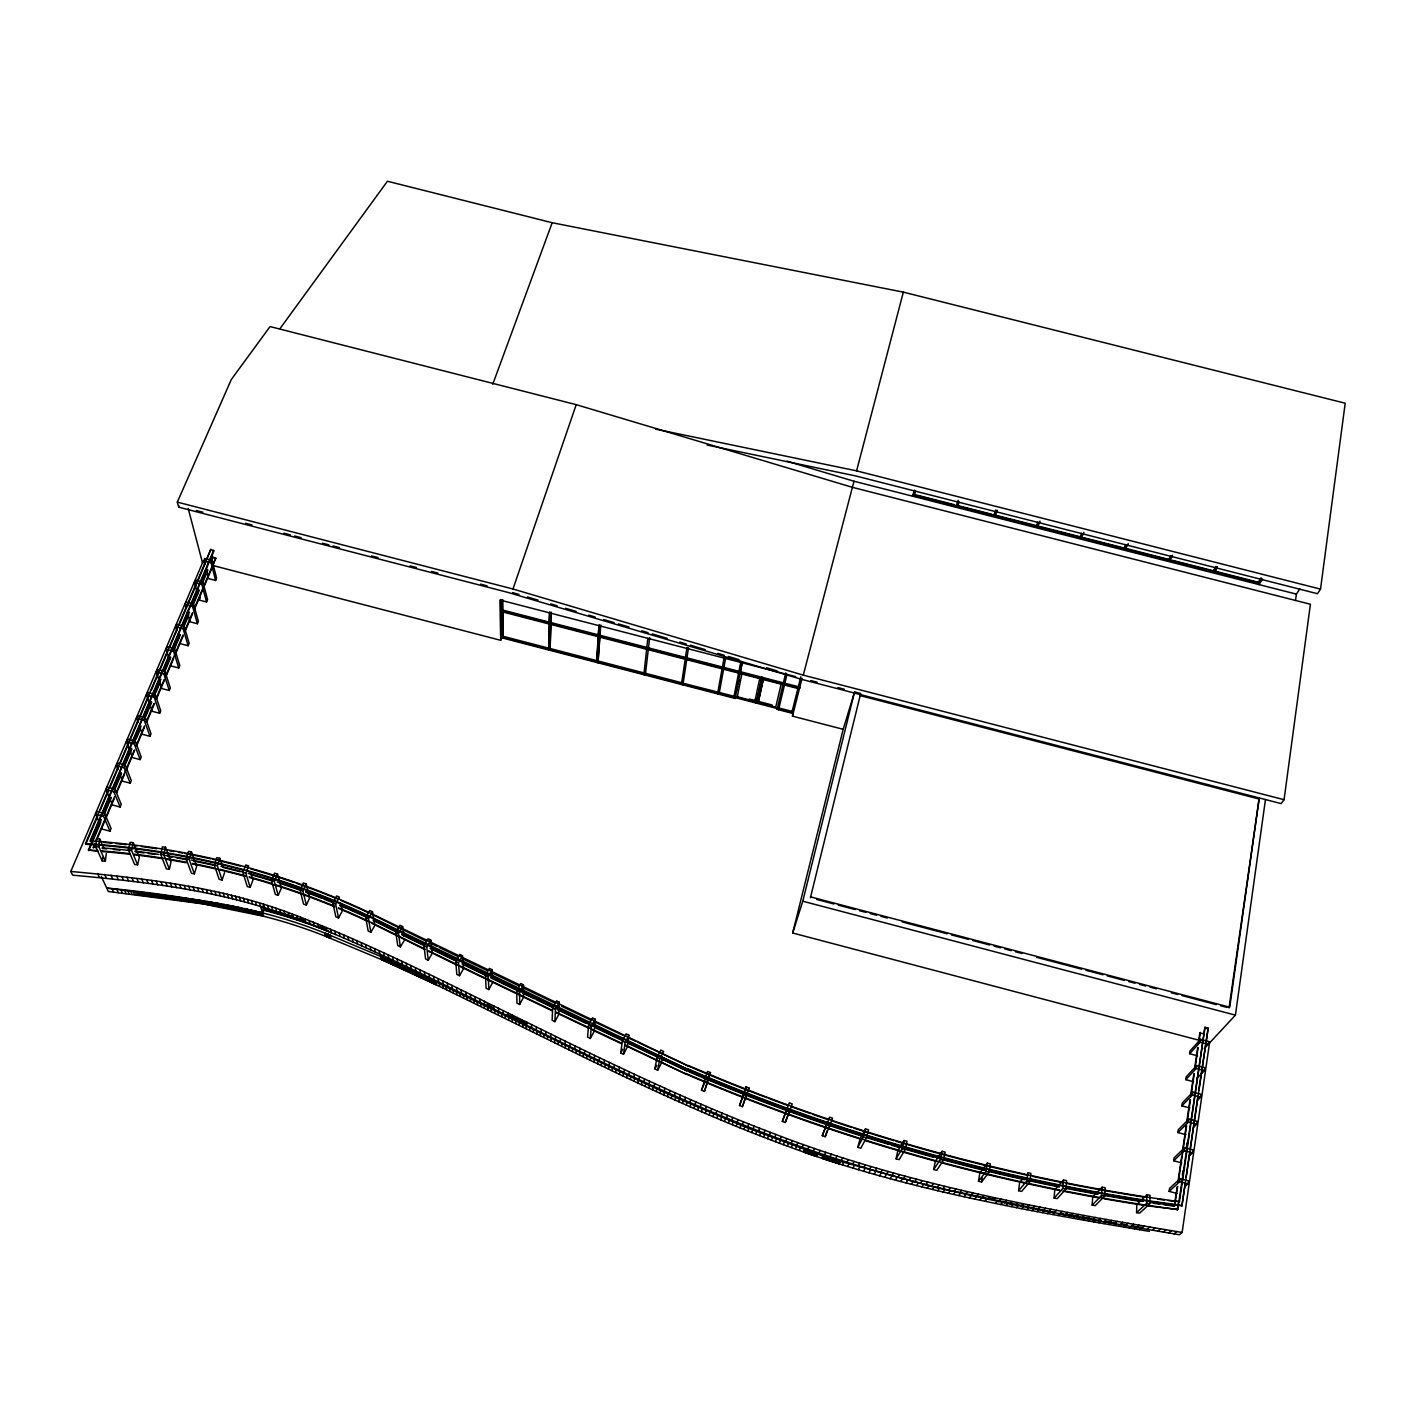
<?xml version="1.0" encoding="UTF-8"?>
<svg xmlns="http://www.w3.org/2000/svg" width="1416" height="1416" viewBox="0 0 1416 1416"><rect width="100%" height="100%" fill="white"/><g stroke="black" fill="none" stroke-linecap="round" stroke-linejoin="round"><path stroke-width="1.5" d="M523.46 984.828L523.46 997.448L519.637 1004.493L516.911 1003.183L516.805 990.651L520.681 983.5L523.46 984.828L519.584 991.979L519.637 1004.493M526.292 1028.777L526.292 1025.857M1209.653 1042.017L1182.13 1232.451L1179.369 1234.752C1071.416 1216.592 963.163 1197.812 858.308 1165.722C743.223 1130.694 634.35 1078.656 526.823 1025.361L526.841 1022.246C450.854 985.093 375.541 946.065 296.51 915.656C224.595 887.549 147.122 878.486 70.8 871.46L203.249 561.09M529.796 1030.529L529.832 1027.591M531.566 1027.715L531.602 1024.6M533.319 1032.264L533.372 1029.343M536.328 1030.052L536.381 1026.954M536.859 1034.016L536.912 1031.096M548.611 649.979L549.443 612.845M549.019 646.121L549.55 622.969L509.282 612.526M502.556 611.163L549.213 623.252L549.797 611.8M540.381 1035.751L540.452 1032.848M550.948 613.234L550.063 650.351L551.019 623.341L550.682 624.385L598.189 636.704M541.089 1032.406L541.16 1029.308M599.251 624.615L598.242 635.979L550.7 623.642L551.284 612.19M543.921 1037.503L543.992 1034.6L431.225 979.66M1149.81 1203.742L1150.04 1195.281L1146.907 1194.821L1136.836 1204.308L1136.57 1212.662L1139.668 1213.105L1149.81 1203.742L1146.659 1203.299L1136.57 1212.662M1146.659 1203.299L1146.907 1194.821M545.868 1034.76L545.957 1031.662L526.841 1022.246M1149.473 1231.389C1039.22 1212.839 928.471 1193.582 822.094 1158.341C727.558 1126.676 636.828 1083.576 547.461 1039.255L547.55 1036.37M550.647 1037.114L550.771 1034.034M551.001 1041.008L551.107 1038.123M552.629 1008.015L552.151 1020.317L554.895 1021.662L558.718 1014.599L559.302 1002.227L556.523 1000.864L552.629 1008.015L555.408 1009.378L554.895 1021.662M554.559 1042.76L554.683 1039.875M555.461 1039.468L555.585 1036.406M558.116 1044.512L558.24 1041.645M560.258 1041.84L560.417 1038.76L545.957 1031.662M561.674 1046.265L561.816 1043.397L543.992 1034.6M565.09 1044.194L565.267 1041.132M565.25 1048.017L565.409 1045.167M568.807 1049.787L568.984 1046.92M569.922 1046.548L570.117 1043.504L560.417 1038.76M596.508 662.423L598.915 625.66M597.021 658.599L598.525 635.66L563.409 626.562M600.419 626.049L597.959 662.794L600.012 636.05L599.676 637.094L646.634 649.271L647.024 647.484L600.065 635.306L600.756 625.005M572.383 1051.539L572.577 1048.69L561.816 1043.397M1104.622 1196.166L1105.206 1187.741L1102.073 1187.21L1092.727 1196.803L1092.125 1205.105L1095.205 1205.635L1104.622 1196.166L1101.489 1195.617L1092.125 1205.105M574.772 1048.92L574.985 1045.875M1101.489 1195.617L1102.073 1187.21M575.976 1053.292L576.17 1050.442M1066 1188.997L1066.602 1180.59L1063.469 1180.059L1054.743 1189.794L1054.123 1198.078L1057.203 1198.609L1066 1188.997L1062.85 1188.466L1054.123 1198.078M1062.85 1188.466L1063.469 1180.059M579.622 1051.274L579.87 1048.247L570.117 1043.504M579.569 1055.044L579.781 1052.212M583.162 1056.796L583.392 1053.964L572.577 1048.69M584.489 1053.646L584.755 1050.619L579.87 1048.247M588.596 1025.025L587.552 1037.078L590.277 1038.477L594.189 1031.432L595.322 1019.308L592.561 1017.892L588.596 1025.025L591.357 1026.458L590.277 1038.477M586.755 1058.548L587.003 1055.734L583.392 1053.964M589.375 1056L589.658 1052.991M590.366 1060.318L590.614 1057.486L587.003 1055.734M593.977 1062.071L594.242 1059.257M594.278 1058.354L594.578 1055.362L584.755 1050.619M597.587 1063.823L597.871 1061.009L590.614 1057.486M599.18 1060.726L599.499 1057.717L594.578 1055.362M601.216 1065.575L601.517 1062.761M647.82 638.333L643.855 674.724L644.245 672.989L598.331 661.06M645.324 675.096L649.661 637.66M604.101 1063.08L604.437 1060.088L599.499 1057.717M604.844 1067.31L605.163 1064.531L597.871 1061.009M608.473 1069.062L608.809 1066.283L605.163 1064.531M609.039 1065.434L609.393 1062.46L604.437 1060.088M106.288 853.6L105.368 861.123L102.288 861.07L102.748 857.317M105.368 861.123L98.748 846.52L99.686 838.909L96.553 838.856L95.615 846.467L102.288 861.07M612.119 1070.815L612.473 1068.036M613.995 1067.788L614.367 1064.814L609.393 1062.46M1018.6 1190.714L1026.759 1180.997L1027.821 1172.678L1030.937 1173.351L1029.875 1181.67L1021.679 1191.387L1018.6 1190.714L1019.679 1182.519L1023.75 1177.599M615.765 1072.567L616.119 1069.788L608.809 1066.283M620.757 1052.902L622.332 1041.079L626.138 1033.839L628.934 1035.22L627.253 1047.114L623.5 1054.265L620.757 1052.902L622.633 1049.327M707.221 445.066L855.317 475.847L1317.464 593.711L1320.526 589.127L1345.2 403.224L903.337 292.139L552.187 222.719L387.435 181.248L280.032 328.583M618.951 1070.142L619.358 1067.168L614.367 1064.814M1284.064 799.704L1310.419 604.26L852.397 487.334L576.206 404.657L270.067 326.565L231.339 379.453L177.319 502.114L178.681 507.158L508.061 592.437L802.182 679.503L1281.055 803.598L1284.064 799.704L803.279 675.149L512.981 589.003L177.319 502.114M619.411 1074.302L619.801 1071.54L616.119 1069.788M623.5 1054.265L625.129 1042.459L628.934 1035.22M1295.516 600.455L1296.401 594.136L1299.853 588.826M1209.512 1043.008L1235.425 1015.13L1265.462 799.562M623.075 1076.036L623.465 1073.275L619.801 1071.54M623.925 1072.478L624.35 1069.523L619.358 1067.168M1229.035 1007.962L1259.231 797.951L1229.743 1007.201L810.695 896.912M686.972 647.342L681.45 684.494L681.857 682.76L645.714 673.361L645.395 674.405L681.556 683.786M688.495 647.731L682.919 684.866L683.379 683.308L717.947 692.123L717.54 693.858L724.231 656.989M944.26 1158.341A1372.777 992.191 16.8 0 0 1151.42 1201.671L1181.918 1205.883L1185.103 1184.006M1186.059 1177.439L1189.564 1153.367M1190.183 1148.995L1197.83 1096.48M1198.786 1089.913L1208.167 1028.14L1204.945 1027.29L1177.723 1209.547L1146.978 1205.759M1181.918 1205.883L1208.167 1028.14M1184.944 1186.643L1188.006 1183.9L1188.449 1180.855L1180.148 1178.643L1169.581 1188.343L1169.138 1191.352L1177.315 1193.529M1189.44 1155.739L1192.502 1152.872L1192.927 1149.88L1184.696 1147.686L1174.13 1157.81L1173.687 1160.766L1181.794 1162.925M1193.582 1127.242L1196.644 1124.251L1197.069 1121.295L1188.891 1119.118L1178.324 1129.632L1177.882 1132.552L1185.953 1134.694M1197.511 1100.285L1200.556 1097.188L1200.98 1094.267L1192.838 1092.108L1182.289 1102.993L1181.847 1105.878L1189.865 1108.002M1196.785 1078.567L1204.414 1070.602L1204.839 1067.699L1196.732 1065.558L1186.183 1076.797L1185.758 1079.647L1193.723 1081.753M1204.202 1048.637L1208.22 1044.318L1208.627 1041.468L1200.591 1039.344L1190.024 1050.92L1189.617 1053.734L1197.529 1055.823M626.739 1077.788L627.146 1075.027L623.465 1073.275M1163.881 1204.733L1174.377 1206.184L1177.245 1186.697M1177.882 1182.36L1181.705 1156.376M1182.342 1152.04L1186.166 1126.056M1186.803 1121.72L1189.989 1100.055M1190.626 1095.736L1193.812 1074.071M1194.768 1067.575L1197.635 1048.088M1198.272 1043.751L1199.865 1032.919L1203.051 1033.768M1174.377 1206.184L1177.705 1186.272M1178.342 1181.935L1186.626 1125.596M1187.263 1121.26L1190.449 1099.595M1191.086 1095.258L1194.272 1073.593M1194.909 1069.257L1198.095 1047.592M1198.733 1043.256L1200.325 1032.423M1169.138 1191.352L1179.705 1181.687L1180.148 1178.643M1173.687 1160.766L1184.254 1150.677L1184.696 1147.686M1177.882 1132.552L1188.449 1122.074L1188.891 1119.118M1181.847 1105.878L1192.414 1095.046L1192.838 1092.108M1185.758 1079.647L1196.308 1068.46L1196.732 1065.558M1189.617 1053.734L1200.166 1042.194L1200.591 1039.344M1177.262 1209.954L1178.218 1203.423M1182.36 1175.156L1182.997 1170.802M1186.502 1146.872L1187.139 1142.517M1168.448 1200.626L1179.475 1201.671L1204.945 1027.29M1259.249 583.339L1259.072 584.613L1262.506 579.002M628.916 1074.832L629.359 1071.877L624.35 1069.523M1258.045 583.463L1258.24 582.206L1214.733 571.108L1214.539 572.365L1258.045 583.463L1261.019 578.631M978.509 1181.28L985.996 1171.404L987.253 1163.138L990.368 1163.863L989.111 1172.129L981.571 1181.988L978.509 1181.28L979.766 1173.138L987.253 1163.138M630.421 1079.523L630.846 1076.762L627.146 1075.027M981.571 1181.988L982.191 1177.917M633.925 1077.169L634.386 1074.231L629.359 1071.877M634.102 1081.258L634.527 1078.514L630.846 1076.762M1169.988 559.692L1169.775 560.948L1213.052 571.993L1213.264 570.736L1172.059 560.223M637.784 1082.975L638.227 1080.249M638.935 1079.488L639.43 1076.567L634.386 1074.231M641.483 1084.709L641.944 1081.983L634.527 1078.514M643.979 1081.824L644.475 1078.903L639.43 1076.567M1125.561 548.364L1125.331 549.603L1168.306 560.577L1168.536 559.32L1127.596 548.877M645.183 1086.426L645.661 1083.7L641.944 1081.983M725.753 657.378L719.009 694.247L719.417 692.513L734.107 696.318L733.683 698.053L740.904 661.307M649.024 1084.143L649.537 1081.24L644.475 1078.903M648.882 1088.161L649.378 1085.435L645.661 1083.7M654.882 1068.903L657.024 1057.31L660.812 1050.053L663.626 1051.451L659.821 1058.726L657.644 1070.284L654.882 1068.903L656.759 1065.31M1081.47 537.106L1081.222 538.346L1123.861 549.231L1124.092 547.992L1083.594 537.655M652.599 1089.86L653.112 1087.152L649.378 1085.435M654.086 1086.461L654.635 1083.559L649.537 1081.24M662.493 1057.274L661.378 1063.115L657.644 1070.284M656.316 1091.577L656.847 1088.869L653.112 1087.152M500.839 599.499L501.565 637.749L735.152 698.442L742.126 662.776M736.816 690.636L737.63 686.477M738.178 683.857L738.993 679.698M783.154 683.822L740.179 672.777L742.427 661.697M659.148 1088.78L659.714 1085.877L654.635 1083.559M737.187 697.309L741.949 673.432L759.843 678.069L754.728 701.858L737.187 697.309L737.559 695.999M660.051 1093.294L660.582 1090.585L656.847 1088.869M1079.771 537.991L1080.019 536.735L1037.786 525.955L1037.521 527.212L1079.771 537.991L1081.718 533.23M933.675 1169.51L940.419 1159.456L942.065 1151.279L945.162 1152.111L943.516 1160.27L936.719 1170.324L933.675 1169.51L935.303 1161.456L942.065 1151.279M664.246 1091.081L664.83 1088.196L659.714 1085.877M663.785 1094.993L664.334 1092.302L660.582 1090.585M667.52 1096.692L668.087 1094.002L664.334 1092.302M896.08 1158.837L902.204 1148.606L903.921 1140.482L907.001 1141.296L905.302 1149.438L899.125 1159.651L896.08 1158.837L897.779 1150.819L903.921 1140.482M1036.087 526.841L1036.353 525.601L995.289 515.123L995.023 516.362L1036.087 526.841L1037.893 522.062M669.343 1093.382L669.963 1090.497L664.83 1088.196M756.604 701.77L756.303 703.097L761.613 678.246M756.303 703.097L761.967 676.919M671.273 1098.391L671.857 1095.701L668.087 1094.002M758.144 702.743L763.348 678.99L781.278 683.627L775.685 707.31L758.144 702.743L758.498 701.433L772.145 704.991M763.348 678.99L758.286 702.23L775.685 707.31M674.476 1095.665L675.096 1092.798L669.963 1090.497M169.389 869.229L171.053 861.76L165.495 847.211L162.415 846.856L160.716 854.432L166.362 868.893L169.389 869.229L163.778 854.768L165.495 847.211M675.025 1100.073L675.627 1097.4L671.857 1095.701M991.749 514.22L957.836 505.565L957.552 506.804L993.607 515.99L993.873 514.769M678.795 1101.772L679.397 1099.099L675.627 1097.4M679.609 1097.949L680.264 1095.099L675.096 1092.798M861.282 1139.349A1365.166 989.359 16.8 0 1 685.663 1073.912L625.359 1045.008M939.994 1157.191A1372.777 992.191 16.8 0 1 686.795 1068.921L370.532 916.754A1063.115 883.23 -56.8 0 0 98.607 844.485L85.42 843.67L210.789 549.426L213.922 550.966L210.453 559.108M137.618 864.787L139.334 857.317L133.263 842.679L130.201 842.343L128.431 849.901L134.591 864.45L137.618 864.787L131.493 850.255L133.263 842.679M661.803 1058.566L686.99 1070.938L661.697 1059.08M767.012 1097.772A1369.927 989.979 16.8 0 1 688.158 1065.947L372.16 913.975A1068.177 887.319 -56.8 0 0 99.226 841.458L90.111 840.892L213.71 550.187M803.368 1151.969L804.5 1149.314L744.816 1126.87L679.397 1099.099M914.559 494.52L914.258 495.759L956.083 506.432L956.384 505.193M682.565 1103.453L683.185 1100.781M793.172 713.505L777.101 709.345L785.756 672.936M684.76 1100.232L685.433 1097.382L680.264 1095.099M786.995 674.388L778.57 709.717L779.012 708L792.128 711.398L791.686 713.133L800.819 676.83M686.335 1105.117L686.972 1102.462M689.928 1102.498L690.619 1099.648L685.433 1097.382M810.412 897.779L860.415 694.601L860.114 695.61L1258.541 798.872M690.123 1106.781L690.778 1104.144M1200.963 1040.76L792.677 933.002L843.193 729.311L854.556 691.893L860.698 693.468M792.677 933.002L802.784 901.213L854.556 691.893M843.193 729.311L792.482 716.142L802.04 678.299M693.911 1108.445L694.583 1105.808M695.114 1104.745L695.822 1101.913L690.619 1099.648M701.54 1090.249L707.54 1071.381L710.46 1072.567L704.425 1091.417L701.54 1090.249L704.584 1082.744M697.716 1110.109L698.407 1107.471M797.881 688.495L798.341 686.725L784.906 683.238L784.623 684.3L799.562 688.176M799.81 687.291L799.385 688.884L784.464 685.008M792.482 716.142L793.385 712.637M803.279 675.149L853.99 481.245L786.942 461.174M655.484 429.101L856.591 470.855L903.337 292.139M700.3 1106.993L701.044 1104.161L695.822 1101.913M704.425 1091.417L710.46 1072.567M781.136 684.158L781.49 682.831M777.101 709.345L777.65 707.239M701.522 1111.755L702.23 1109.117M705.522 1109.224L706.283 1106.409L701.044 1104.161M754.728 701.858L755.082 700.548L749.241 699.026M705.345 1113.401L706.053 1110.781M857.813 1147.279L859.972 1139.402L865.495 1128.888L868.539 1129.844L866.344 1137.845L860.804 1148.234L857.813 1147.279L863.3 1136.871L865.495 1128.888M735.152 698.442L735.594 696.867M709.168 1115.047L709.894 1112.427M710.744 1111.454L711.54 1108.639L706.283 1106.409M712.991 1116.675L713.753 1114.056M716 1113.666L716.797 1110.87L711.54 1108.639M683.326 683.131L683.025 684.176L717.664 693.167M716.832 1118.304L717.593 1115.684M721.257 1115.861L722.089 1113.082L716.797 1110.87M720.691 1119.914L721.47 1117.312M194.399 873.849L196.647 866.45L191.479 851.972L188.47 851.423L186.186 858.893L191.443 873.3L194.399 873.849L189.195 859.459L191.479 851.972M914.347 490.202L912.541 496.184L912.842 494.963L919.25 496.591M914.258 495.759L915.692 490.892M724.55 1121.525L725.328 1118.923M822.289 1135.685L829.599 1117.206L832.608 1118.215L825.263 1136.694L822.289 1135.685L827.139 1122.552M825.263 1136.694L827.033 1130.853M726.532 1118.056L727.381 1115.277L722.089 1113.082M728.408 1123.118L729.205 1120.534M731.824 1120.233L732.709 1117.472L727.381 1115.277M600.065 635.306L599.729 636.35L646.705 648.546M732.284 1124.711L733.099 1122.127M739.506 1105.507L746.02 1086.798L748.958 1087.966L742.391 1106.675L739.506 1105.507L742.444 1097.949M743.63 1094.232L746.02 1086.798M737.134 1122.392L738.037 1119.631L732.709 1117.472M742.391 1106.675L748.958 1087.966M736.161 1126.304L736.993 1123.72M101.332 876.486L108.306 891.478L202.099 903.762L263.606 916.24A613.907 540.275 -50.4 0 1 325.521 936.295L381.063 959.428L436.216 984.757L547.461 1039.255M222.507 866.468L219.816 858.255L216.825 857.618L214.347 865.07L219.161 879.371L222.117 879.991L224.542 872.645M222.117 879.991L217.338 865.707L219.816 858.255M740.037 1127.879L740.904 1125.295M742.462 1124.552L743.382 1121.791L738.037 1119.631M743.949 1129.455L744.816 1126.87M956.083 506.432L958.172 500.273M212.559 565.427L500.698 640.315L502.096 636.209M549.196 624.014L502.574 611.907L502.928 610.88L503.016 637.412L548.629 649.254M503.547 636.598L503.034 638.12L502.361 600.65M957.552 506.804L959.128 501.972M502.68 611.199L502.733 599.605M512.981 589.003L576.206 404.657M747.807 1126.693L748.763 1123.95L743.382 1121.791M747.843 1131.012L748.728 1128.446M782.305 1121.419L789.278 1102.834L792.252 1103.949L785.243 1122.516L782.305 1121.419L787.137 1108.285M785.243 1122.516L790.093 1109.383M751.754 1132.552L752.657 1130.003M753.17 1128.818L754.144 1126.074L748.763 1123.95M755.684 1134.092L756.604 1131.543M758.551 1130.924L759.542 1128.198L754.144 1126.074M759.613 1135.632L760.534 1133.083M492.786 384.196L552.187 222.719M263.96 909.231L262.615 912.931A2270.06 1635.799 -66.9 0 0 106.713 888.062L205.001 901.072L206.223 904.435M763.95 1133.012L764.959 1130.287L759.542 1128.198M993.607 515.99L995.873 509.902M763.543 1137.154L764.498 1134.605M995.023 516.362L997.289 510.256M767.49 1138.676L768.463 1136.128M250.172 887.354L245.835 873.176L248.667 865.813L245.729 865.034L242.897 872.398L247.269 886.593L250.172 887.354L252.951 880.079L250.508 871.92M769.366 1135.083L770.393 1132.375L764.959 1130.287M771.455 1140.163L772.428 1137.632M774.8 1137.154L775.862 1134.446C906.417 1184.679 1044.689 1209.547 1182.13 1232.451M775.419 1141.668L776.41 1139.137M780.251 1139.19L781.331 1136.499M779.384 1143.137L780.393 1140.623M783.367 1144.624L784.393 1142.092M785.721 1141.225L786.818 1138.535M1037.521 527.212L1039.999 521.141M787.349 1146.075L788.393 1143.562M791.19 1143.225L792.323 1140.553M102.271 829.139L109.988 831.174L111.103 828.519L104.625 813.527L96.801 811.457L95.651 814.147L99.793 823.51M120.165 807.049L121.263 804.412L114.979 789.137L107.191 787.066L106.058 789.721L112.501 805.014L120.165 807.049L113.846 791.792L121.493 773.472M119.475 773.384L122.59 781.172L130.219 783.19L131.299 780.588L125.21 765.029L117.475 762.976L116.36 765.614L117.917 769.49M140.149 759.613L141.228 757.047L135.317 741.205L127.635 739.187L126.52 741.772L132.573 757.613L140.149 759.613L134.219 743.807L135.317 741.205M139.494 726.266L142.432 734.32L149.972 736.302L151.034 733.771L145.317 717.664L137.671 715.664L136.573 718.213L138.042 722.249M159.672 713.275L160.734 710.761L155.194 694.406L147.583 692.406L146.503 694.937L152.167 711.292L159.672 713.275L154.114 696.938L155.194 694.406M169.265 690.495L170.309 688.017L164.946 671.414L157.388 669.432L156.326 671.927L161.813 688.548L169.265 690.495L163.884 673.91L164.946 671.414M171.336 666.051L178.752 667.98L179.779 665.538L174.593 648.687L167.07 646.723L166.026 649.201L169.336 659.732M180.752 643.802L188.133 645.731L189.142 643.307L184.133 626.226L176.646 624.279L175.619 626.722L176.752 630.509M187.301 612.19L190.063 621.819L197.39 623.73L198.399 621.341L193.549 604.013L186.116 602.083L185.089 604.49L186.204 608.349M200.276 597.711L199.267 600.065L206.559 601.977L207.568 599.605L202.877 582.065L195.479 580.135L194.47 582.525L197.674 594.224M205.798 568.701L208.382 578.578L215.621 580.454L216.613 578.117L212.081 560.364L204.736 558.453L203.727 560.807L204.754 564.754M95.633 841.228L114.501 796.73M116.218 792.677L134.219 750.197M135.936 746.144L144.503 725.912M146.22 721.859L153.937 703.663M155.654 699.61L164.238 679.379M165.955 675.326L183.089 634.864M184.806 630.828L192.523 612.615M194.24 608.561L215.674 557.992L212.754 557.231L211.037 561.302M93.35 847.936L95.084 843.865M96.801 839.794L114.059 799.067M116.661 792.96L124.413 774.623M126.148 770.552L134.768 750.197M136.502 746.126L144.255 727.789M146.857 721.682L154.609 703.345M156.344 699.274L164.114 680.954M165.831 676.883L173.602 658.546M175.319 654.475L183.089 636.156M184.806 632.085L192.576 613.748M194.311 609.677L211.55 568.949M213.285 564.878L215.674 557.992M791.349 1147.526L792.411 1145.013M96.943 845.016L85.721 844.308L97.81 815.917M100.412 809.828L108.182 791.579M109.899 787.526L118.537 767.242M120.272 763.189L148.786 696.247M151.37 690.158L167.778 651.625M169.513 647.572L177.283 629.306M179.885 623.235L196.293 584.684M198.028 580.631L210.789 549.426M94.058 841.759L90.412 841.529L208.736 563.161M97.916 851.281L88.412 850.078L101.35 819.563M103.952 813.474L110.855 797.19M114.307 789.066L121.227 772.8M124.679 764.658L131.582 748.391M134.184 742.285L141.087 726.019M144.538 717.894L151.441 701.61M154.043 695.521L160.946 679.255M164.398 671.113L170.451 656.882M173.035 650.776L179.938 634.51M183.407 626.368L189.443 612.137M192.027 606.03L198.948 589.764M201.532 583.675L207.586 569.427M88.695 850.715L100.784 822.254M109.988 831.174L103.492 816.218L111.138 797.863M130.219 783.19L124.095 767.649L125.21 765.029M125.812 763.295L131.847 749.082M136.166 738.904L140.467 728.744M149.972 736.302L144.22 720.231L145.317 717.664M145.653 716.549L151.689 702.318M156.008 692.159L160.327 681.999M165.495 669.803L170.681 657.608M178.752 667.98L173.548 651.165L180.168 635.253M188.133 645.731L183.089 628.669L188.788 614.916M197.39 623.73L192.541 606.437L199.143 590.525M206.559 601.977L201.868 584.454L207.78 570.205M215.621 580.454L211.09 562.718L212.081 560.364M796.695 1145.225L797.845 1142.553M795.367 1148.96L796.429 1146.464M799.385 1150.394L800.465 1147.898M178.681 507.158L179.142 506.096M278.191 895.337L281.341 888.168L277.501 874.008L274.615 873.088L271.412 880.345L275.341 894.416L278.191 895.337L274.297 881.283L277.501 874.008M802.217 1147.19L803.385 1144.517M803.722 1152.093L804.837 1149.597L819.28 1154.536M804.076 1152.217L805.191 1149.721M804.447 1152.341L805.545 1149.845M804.801 1152.465L805.916 1149.969M805.155 1152.589L806.27 1150.093M805.509 1152.713L806.624 1150.217M1081.222 538.346L1083.913 532.345M805.881 1152.836L806.996 1150.358M807.757 1149.137L808.943 1146.482M806.235 1152.96L807.704 1150.606L806.589 1153.084M306.369 905.09L309.608 897.939L306.21 883.92L303.343 882.947L300.05 890.186L303.537 904.134L306.369 905.09L302.918 891.177L306.21 883.92M806.943 1153.208L808.076 1150.73M807.315 1153.332L808.43 1150.854M807.669 1153.456L808.802 1150.978M808.023 1153.58L809.155 1151.102M808.394 1153.704L809.51 1151.226M808.748 1153.828L809.881 1151.35M809.102 1153.952L810.589 1151.597L809.474 1154.075M809.828 1154.199L810.961 1151.721M810.182 1154.323L811.315 1151.845M810.554 1154.447L811.687 1151.969M810.908 1154.571L812.041 1152.093M811.262 1154.695L812.395 1152.217M811.616 1154.819L812.766 1152.341M813.315 1151.066L814.519 1148.429M811.987 1154.943L813.12 1152.465M812.341 1155.067L813.828 1152.695L812.713 1155.19M813.067 1155.314L814.218 1152.836M813.421 1155.421L814.572 1152.96M813.793 1155.544L814.926 1153.084M814.147 1155.668L815.297 1153.19M814.501 1155.792L815.651 1153.314M814.873 1155.916L816.023 1153.438M815.227 1156.04L816.607 1153.651L815.581 1156.164M815.952 1156.288L817.103 1153.81M816.306 1156.412L817.475 1153.934M816.678 1156.518L817.829 1154.058L823.634 1155.987L822.448 1158.465M818.873 1152.978L820.13 1150.341M821.722 1158.217L822.908 1155.757M822.094 1158.341L823.28 1155.881M824.466 1154.872L825.74 1152.235M822.82 1158.571L824.006 1156.111M823.174 1158.695L824.36 1156.235M823.546 1158.819L824.731 1156.359L826.555 1156.96L825.351 1159.421M823.9 1158.943L825.086 1156.483M824.271 1159.049L825.457 1156.589M824.625 1159.173L825.811 1156.713M824.997 1159.297L826.183 1156.837M825.723 1159.527L826.909 1157.067M826.077 1159.651L827.28 1157.191M1125.95 544.505L1124.003 548.488L1081.364 537.602M826.448 1159.775L827.634 1157.314L832.75 1158.961L831.528 1161.421M1123.861 549.231L1125.808 545.266M826.802 1159.881L828.006 1157.438M1125.331 549.603L1128.233 543.655M827.174 1160.005L828.36 1157.545M827.528 1160.129L828.732 1157.668M827.9 1160.253L829.103 1157.792M828.254 1160.359L829.457 1157.899M830.077 1156.748L831.369 1154.111M828.625 1160.483L829.829 1158.023M828.98 1160.607L830.183 1158.146M829.351 1160.713L830.555 1158.253M829.705 1160.837L830.927 1158.377M830.077 1160.961L831.28 1158.5M830.431 1161.067L831.652 1158.624L840.785 1161.527M830.803 1161.191L832.024 1158.73M831.157 1161.297L832.378 1158.854M831.9 1161.545L833.104 1159.085M832.254 1161.651L833.475 1159.208M832.626 1161.775C832.573 1157.899 837.812 1159.58 834.431 1162.359M832.98 1161.899L834.201 1159.438M833.351 1162.005L834.573 1159.562M833.705 1162.129L834.944 1159.669M835.705 1158.589L837.015 1155.969M834.077 1162.235L835.298 1159.793M834.803 1162.465L836.042 1160.023M835.175 1162.589L836.396 1160.147M835.529 1162.713L836.768 1160.253L837.865 1160.607L836.626 1163.049M835.9 1162.819L837.139 1160.377M836.254 1162.943L837.493 1160.483M836.98 1163.173L838.237 1160.713M837.352 1163.279L838.591 1160.837M837.723 1163.403L838.962 1160.961M838.077 1163.51L839.334 1161.067L934.082 1187.121L1047.858 1211.016M838.449 1163.633L839.688 1161.191M838.803 1163.74L840.06 1161.297M839.175 1163.863L840.431 1161.421M841.352 1160.412L842.679 1157.792M842.343 1164.855L843.6 1162.412M846.998 1162.2L848.361 1159.598M847.653 1166.483L848.927 1164.058M1168.306 560.577L1170.908 555.656M1169.775 560.948L1172.519 555.267M852.644 1163.97L854.043 1161.368M338.566 917.94L335.627 904.205L339.451 897.142L336.672 895.956L332.849 903.019L335.84 916.772L338.566 917.94L342.318 910.966L340.672 903.072M492.449 978.244L492.113 969.695L489.334 968.402L485.493 975.535L486.095 988.28L488.839 989.572L492.609 982.509M852.963 1168.094L854.273 1165.669M488.839 989.572L488.272 976.828L492.113 969.695M555.408 1009.378L559.302 1002.227M858.308 1165.722L859.707 1163.12M858.273 1169.687L859.601 1167.262M863.955 1167.421L865.388 1164.837M591.357 1026.458L595.322 1019.308M863.583 1171.244L864.928 1168.82M869.601 1169.12L871.07 1166.536M868.893 1172.784L870.256 1170.377M428.269 960.243L432.216 953.304L430.765 940.082L428.021 938.773L424.004 945.782L425.561 958.951L428.269 960.243L426.747 947.109L430.765 940.082M1215.955 566.347L1213.176 571.232L1169.899 560.187M1213.052 571.993L1215.848 567.108M1217.441 566.736L1214.645 571.604L1258.151 582.719L1261.125 577.87M1214.539 572.365L1217.318 567.48M370.886 932.294L374.833 925.409L372.461 911.78L369.735 910.506L365.717 917.48L368.178 931.038L370.886 932.294L368.443 918.754L372.461 911.78M459.492 975.73L463.475 968.792L462.519 955.782L459.793 954.437L455.74 961.446L456.802 974.403L459.492 975.73L458.465 962.809L462.519 955.782M875.247 1170.784L876.734 1168.2M874.203 1174.289L875.601 1171.882M880.911 1172.413L882.416 1169.846M879.513 1175.776L880.929 1173.386M886.558 1174.023L888.08 1171.457M884.823 1177.245L886.257 1174.855M890.115 1178.696L891.567 1176.307M892.204 1175.599L893.761 1173.05M404.02 936.224L402.675 926.648L399.985 925.268L395.737 932.153L397.737 945.516L400.392 946.879L404.569 940.065M400.392 946.879L398.427 933.533L402.675 926.648M895.425 1180.112L896.894 1177.723M897.85 1177.156L899.425 1174.607M900.718 1181.51L902.222 1179.139M903.479 1178.696L905.09 1176.165M906.028 1182.891L907.532 1180.519M909.125 1180.201L910.753 1177.669M911.32 1184.254L912.86 1181.882M914.771 1181.705L916.418 1179.174M916.612 1185.581L918.17 1183.227M920.4 1183.157L922.082 1180.643M921.887 1186.909L923.48 1184.537M926.029 1184.608L927.728 1182.095M927.179 1188.201L928.79 1185.847M931.657 1186.024L933.392 1183.51M932.471 1189.475L934.082 1187.121M937.286 1187.422L939.038 1184.927M937.746 1190.732L939.392 1188.396M942.914 1188.803L944.684 1186.307M943.021 1191.971L944.684 1189.635M948.525 1190.166L950.331 1187.67M948.295 1193.192L949.977 1190.856M954.154 1191.511L955.959 1189.015M953.552 1194.396L955.269 1192.077M959.765 1192.821L961.606 1190.343M958.809 1195.582L960.544 1193.263M965.358 1194.13L967.234 1191.652M964.084 1196.768L965.818 1194.449M970.969 1195.405L972.863 1192.927M969.323 1197.918L971.093 1195.6M974.58 1199.051L976.367 1196.75M976.562 1196.679L978.474 1194.201M979.819 1200.184L981.642 1197.883M982.155 1197.918L984.102 1195.458M985.058 1201.299L986.899 1198.98M987.748 1199.14L989.713 1196.697M993.342 1200.361L995.324 1197.901M995.537 1203.458L997.395 1201.175M998.917 1201.547L1000.917 1199.104M1000.758 1204.538L1002.652 1202.237M1004.493 1202.733L1006.528 1200.29M1005.98 1205.582L1007.891 1203.299M1010.05 1203.901L1012.104 1201.458M1011.183 1206.627L1013.13 1204.343M1015.626 1205.051L1017.697 1202.609M1016.387 1207.653L1018.352 1205.388M1021.184 1206.184L1023.272 1203.759M1021.591 1208.68L1023.573 1206.397M1026.724 1207.299L1028.848 1204.874M1026.795 1209.671L1028.795 1207.406M1032.282 1208.414L1034.423 1205.99M1031.981 1210.68L1033.999 1208.414M1037.822 1209.512L1039.981 1207.087M1037.167 1211.653L1039.202 1209.388M1043.344 1210.591L1045.539 1208.184M1042.353 1212.627L1044.406 1210.379M1048.884 1211.653L1051.097 1209.246M1047.521 1213.601L1049.592 1211.335L1054.778 1212.291M1052.69 1214.539L1056.637 1210.308M1057.841 1215.494L1059.965 1213.247L1063.416 1213.866M1059.911 1213.76L1062.177 1211.37M1062.991 1216.433L1065.133 1214.185L1078.886 1216.645M1065.416 1214.786L1067.699 1212.397M1068.142 1217.353L1070.301 1215.123M1070.921 1215.813L1073.24 1213.423M1073.275 1218.273L1075.452 1216.043M1076.408 1216.84L1078.744 1214.45M1078.408 1219.194L1080.603 1216.963L1094.32 1219.371M1081.895 1217.831L1084.267 1215.459M1083.541 1220.096L1085.753 1217.866M1087.382 1218.84L1089.771 1216.45M1088.656 1220.999L1090.886 1218.769M1092.851 1219.813L1095.258 1217.441M1093.754 1221.884L1096.019 1219.654M1098.32 1220.804L1100.745 1218.433M1098.869 1222.769L1101.152 1220.557L1097.736 1219.955M1103.772 1221.778L1106.232 1219.406M1103.967 1223.654L1106.268 1221.442L1109.666 1222.026M1109.224 1222.734L1111.702 1220.38M1109.047 1224.521L1111.365 1222.309M1114.675 1223.689L1117.171 1221.335M1114.127 1225.389L1116.481 1223.194L1113.064 1222.61M1120.109 1224.645L1122.622 1222.291M1119.206 1226.256L1121.561 1224.061L1126.658 1224.928L1124.269 1227.123M1125.543 1225.583L1128.074 1223.229M1129.331 1227.991L1133.526 1224.167M1134.375 1228.84L1136.8 1226.645M1136.375 1227.442L1138.96 1225.105M1139.42 1229.69L1141.862 1227.495L1138.482 1226.929M1141.774 1228.38L1144.376 1226.044M1147.172 1229.3L1149.792 1226.964M1152.553 1230.221L1155.208 1227.884M1157.934 1231.123L1160.607 1228.805M1163.297 1232.044L1166.005 1229.725M1168.66 1232.947L1171.386 1230.628M1174.023 1233.849L1176.767 1231.531M95.615 846.467L98.748 846.52M93.067 847.299L96.677 847.529M88.412 850.078L97.615 850.644M526.823 1025.361L489.246 1006.776C424.782 975.252 360.496 942.95 293.271 917.621C222.825 890.735 147.175 882.062 72.641 875.159L70.8 871.46M128.431 849.901L131.493 850.255M160.716 854.432L163.778 854.768M1179.475 1201.671L1151.987 1197.865A1370.688 990.262 16.8 0 1 688.264 1065.434M1157.881 1199.157L1164.217 1200.042M1182.395 1205.476L1151.881 1201.246A1373.538 992.474 16.8 0 1 686.919 1068.425M1149.65 1202.29L1174.838 1205.777M1153.403 1203.281L1159.686 1204.149M1177.723 1209.547L1147.42 1205.352A1365.927 989.642 16.8 0 1 1063.434 1190.714M185.372 898.045L186.735 901.426M214.4 905.815L213.214 902.452L206.382 901.302L207.586 904.665M1131.72 1225.796L1135.101 1226.362M221.126 907.019L219.976 903.656L214.577 902.7L215.745 906.045M186.186 858.893L189.195 859.459M236.968 910.081L235.87 906.736L222.648 904.151L223.799 907.497M243.428 911.462L242.366 908.116L237.18 907.019L238.26 910.346M214.347 865.07L217.338 865.707M1026.759 1180.997L1029.875 1181.67M249.818 912.878L248.774 909.55L243.658 908.399L244.72 911.745M985.996 1171.404L989.111 1172.129M383.807 960.65L383.258 957.499L324.76 933.055A616.615 542.505 -50.3 0 0 262.615 912.931L250.048 909.851L251.092 913.178M856.591 470.855L1320.526 589.127M916.648 495.051L954.278 504.662M914.435 495.016L956.26 505.689M957.729 506.061L993.767 515.265M995.183 515.619L1036.247 526.097M1037.68 526.451L1079.93 537.23M1125.455 548.859L1168.448 559.816M996.245 516.238L1002.652 517.867M1135.225 551.691L1141.65 553.337M1201.511 568.612L1207.937 570.241M853.99 481.245L1296.401 594.136M196.382 510.556L202.789 512.22M245.534 523.283L251.942 524.947M284.014 533.248L290.422 534.894M294.687 536.009L301.112 537.673M322.476 543.195L328.884 544.859M333.167 545.974L339.575 547.638M371.629 555.939L378.054 557.585M410.109 565.887L416.516 567.55M431.491 571.427L437.898 573.091M480.644 584.153L487.051 585.817M795.65 676.636L499.901 599.995L500.698 640.315M810.802 680.547L817.05 682.176M837.9 687.574L844.148 689.185M502.91 610.119L549.567 622.208M551.036 622.597L598.561 634.917M740.462 671.715L783.402 682.848L782.942 684.618L740.037 673.503M553.09 623.89L559.285 625.483M602.136 636.598L608.544 638.262M614.951 639.926L646.953 648.227M656.652 650.74L685.415 658.192M699.398 661.821L722.302 667.768L722.001 668.812L686.601 659.644M733.187 670.582L738.816 672.051M685.202 658.529L648.209 648.935L648.528 647.873L685.503 657.466L685.096 659.254L648.121 649.661M738.656 672.388L723.647 668.494L723.948 667.432L738.957 671.326L738.533 673.096L723.505 669.219M215.869 558.771L212.754 557.231M737.329 696.778L754.87 701.327M503.37 636.386L548.966 648.227M598.012 662.086L643.944 674.016M719.133 693.557L733.807 697.362M735.364 697.663L777.313 708.549M778.729 709.044L791.863 712.443M203.727 560.807L211.09 562.718M194.47 582.525L201.868 584.454M185.089 604.49L192.541 606.437M175.619 626.722L183.089 628.669M166.026 649.201L173.548 651.165M156.326 671.927L163.884 673.91M146.503 694.937L154.114 696.938M136.573 718.213L144.22 720.231M816.82 899.479L833.918 903.974M838.183 905.09L855.264 909.585M859.547 910.718L865.955 912.4M870.221 913.532L876.628 915.214M880.894 916.329L887.301 918.028M902.258 921.958L947.109 933.763M951.375 934.879L968.473 939.392M972.739 940.507L989.819 945.003M994.103 946.136L1000.51 947.817M1004.776 948.932L1011.183 950.632M1015.449 951.747L1021.856 953.446M1036.813 957.375L1081.665 969.181M1085.93 970.296L1103.029 974.792M1107.294 975.925L1124.375 980.421M1128.658 981.536L1135.066 983.235M1139.331 984.35L1145.739 986.049M1150.004 987.164L1156.412 988.846M1171.368 992.793L1177.776 994.475M1182.041 995.59L1216.22 1004.599M1220.486 1005.714L1226.893 1007.395M802.784 901.213L1235.425 1015.13M126.52 741.772L134.219 743.807M1204.485 1027.804L1207.689 1028.653M1200.166 1042.194L1208.22 1044.318M116.36 765.614L124.095 767.649M1196.308 1068.46L1204.414 1070.602M106.058 789.721L113.846 791.792M1192.414 1095.046L1200.556 1097.188M95.651 814.147L103.492 816.218M1188.449 1122.074L1196.644 1124.251M242.897 872.398L245.835 873.176M1184.254 1150.677L1192.502 1152.872M262.402 906.045L263.624 910.152L264.881 910.488L263.659 906.382M1179.705 1181.687L1188.006 1183.9M902.204 1148.606L905.302 1149.438M940.419 1159.456L943.516 1160.27M512.663 592.596L518.999 594.472M527.46 596.986L538.045 600.119M550.736 603.871L557.09 605.747M565.55 608.26L576.117 611.393M588.808 615.146L595.163 617.022M603.623 619.535L614.208 622.651M618.438 623.907L629.005 627.04M641.696 630.793L648.05 632.669M652.28 633.925L667.078 638.315M679.786 642.067L686.123 643.944M690.353 645.2L705.168 649.59M717.859 653.342L724.195 655.219M728.426 656.475L739.01 659.608M766.516 667.75L777.083 670.883M863.3 1136.871L866.344 1137.845M271.412 880.345L274.297 881.283M831.67 1158.624L820.731 1155.031M827.192 1125.101L830.201 1126.127M300.05 890.186L302.918 891.177M786.535 1110.604L789.526 1111.719M770.393 1132.375L775.862 1134.446M329.627 937.87L328.618 934.525M743.028 1094.462L745.984 1095.648M704.442 1078.992L707.38 1080.178M330.176 932.117L331.362 932.613L325.715 929.87A715.505 621.783 -52.7 0 0 322.034 928.436M296.723 919.834L297.909 920.329M332.849 903.019L335.627 904.205M388.179 962.615L387.648 959.464L380.515 956.26L381.063 959.428M385.152 958.349L398.993 964.615M392.02 964.349L391.506 961.198L388.763 959.96L389.276 963.11M434.5 984.138L434.163 981.04L397.029 963.712L397.524 966.862M404.675 970.137L404.215 967.004L400.905 965.482L401.365 968.615M409.631 972.438L409.189 969.305L405.312 967.517L405.772 970.65M365.717 917.48L368.443 918.754M485.493 975.535L488.272 976.828M423.437 978.898L423.048 975.783L421.384 975.005L421.773 978.12M662.67 1054L688.158 1065.947M661.237 1056.938L686.795 1068.921M660.263 1062L685.663 1073.912M637.218 1042.034L660.706 1053.079M659.272 1056.017L592.897 1024.706M657.909 1056.743L626.828 1042.105M657.803 1057.256L626.739 1042.619M658.316 1061.097L625.288 1045.521M417.437 973.146L419.012 976.81M590.507 1019.962L561.479 1006.174M594.401 1021.803L623.571 1035.592M627.483 1037.432L635.271 1041.114M622.952 1040.264L557.408 1009.183M620.934 1039.875L595.835 1027.998M621.482 1043.167L555.904 1012.051M621.412 1043.698L592.419 1029.963M589.021 1022.865L460.288 961.269M586.189 1023.414L557.391 1009.714M588.56 1028.14L555.886 1012.582M555.692 1003.413L523 987.802M553.585 1007.36L490.662 977.235M536.345 999.678L553.567 1007.891M552.063 1010.227L428.659 950.844M552.045 1010.758L460.731 966.916M519.159 985.961L490.449 972.19M424.004 945.782L426.747 947.109M517.283 990.545L490.679 977.783M523 993.289L534.434 998.758M516.805 990.651L519.584 991.979M461.881 958.437L486.626 970.367M439.137 947.446L458.094 956.614M458.395 960.349L370.638 917.356A1062.142 882.504 -56.8 0 0 247.481 871.283M462.271 963.553L486.856 975.412M456.607 960.809L430.269 948.047M454.784 960.473L430.322 948.632M462.306 964.119L484.998 975.04M425.915 941.02L372.266 914.577M429.685 942.861L437.243 946.525M424.641 945.322L401.631 934.135M422.835 944.985L401.719 934.719M424.906 949.021L371.576 922.683A1053.522 876.062 -56.9 0 0 338.371 907.78M456.961 965.092L428.729 951.41M424.977 949.587L371.682 923.267M522.327 1021.786L523.814 1022.511M622.332 1041.079L625.129 1042.459M455.74 961.446L458.465 962.809M657.024 1057.31L659.821 1058.726M373.204 919.922L397.719 932.224M373.293 920.506L397.808 932.808M395.737 932.153L398.427 933.533M97.58 873.548L99.315 877.23M104.678 874.415L106.377 878.097M112.076 888.699L113.634 892.098M116.785 889.248L118.342 892.664M110.961 875.194L112.625 878.876M120.944 889.744L122.466 893.16M116.625 875.902L118.271 879.584M99.686 838.909L103.811 848.096M124.573 890.186L126.095 893.585M121.882 876.575L123.511 880.239M127.741 890.558L129.245 893.956M130.502 890.894L132.007 894.293M126.927 877.212L128.537 880.876M132.927 891.177L134.414 894.576M135.051 891.443L136.538 894.841M131.918 877.849L133.511 881.513M136.927 891.673L138.414 895.071M138.644 891.885L140.113 895.284M140.219 892.08L141.689 895.478M143.228 892.452L144.68 895.832M136.874 878.504L138.432 882.168M141.742 892.257L143.193 895.655M144.715 892.629L146.167 896.027M146.202 892.823L147.653 896.204M141.777 879.159L143.335 882.805M147.689 893L149.123 896.399M150.662 893.372L152.078 896.77M149.176 893.195L150.609 896.576M146.662 879.814L148.184 883.478M152.149 893.567L153.565 896.947M153.618 893.744L155.034 897.142M155.087 893.938L156.503 897.319M158.026 894.31L159.424 897.709M151.494 880.486L152.999 884.133M156.556 894.115L157.955 897.514M159.495 894.505L160.893 897.886M156.291 881.177L157.778 884.823M160.964 894.7L162.344 898.08M162.415 894.877L163.796 898.275M165.336 895.266L166.699 898.647M163.884 895.071L165.247 898.452M166.787 895.461L168.15 898.841M161.035 881.867L162.504 885.513M168.238 895.655L169.601 899.036M169.69 895.85L171.035 899.231M172.575 896.24L173.92 899.62M165.761 882.557L167.212 886.204M171.141 896.045L172.487 899.425M174.026 896.434L175.354 899.815M170.433 883.283L171.867 886.929M175.46 896.629L176.788 900.01M176.894 896.841L178.221 900.222M179.761 897.231L181.071 900.611M178.328 897.036L179.637 900.417M181.177 897.443L182.487 900.824M175.053 884.009L176.469 887.655M182.611 897.638L183.903 901.019M179.655 884.752L181.036 888.398M184.027 897.85L185.319 901.213M186.859 898.257L188.151 901.638M188.275 898.47L189.549 901.833M189.691 898.682L190.965 902.045M184.204 885.513L185.567 889.142M191.089 898.894L192.364 902.258M193.904 899.319L195.16 902.682M188.7 886.292L190.063 889.921M192.488 899.107L193.762 902.47M195.302 899.532L196.541 902.895M196.682 899.744L197.939 903.107M199.479 900.187L200.718 903.55M198.081 899.957L199.32 903.32M193.16 887.089L194.505 890.717M200.86 900.399L202.099 903.762M197.585 887.903L198.913 891.531M202.24 900.629L203.462 903.992M203.621 900.841L204.842 904.205M201.957 888.735L203.267 892.346M207.745 901.532L208.948 904.895M209.126 901.762L210.329 905.107M211.851 902.222L213.037 905.585M206.293 889.584L207.586 893.195M210.488 901.992L211.674 905.337M210.595 890.452L211.851 894.062M215.922 902.93L217.091 906.293M218.63 903.408L219.781 906.771M217.268 903.178L218.436 906.523M214.825 891.354L216.082 894.965M221.303 903.904L222.471 907.249M223.993 904.399L225.126 907.745M219.037 892.275L220.259 895.868M225.321 904.647L226.454 908.01M223.179 893.195L224.401 896.806M226.649 904.913L227.781 908.258M229.304 905.426L230.419 908.771M227.976 905.16L229.109 908.506M230.613 905.691L231.728 909.019M231.941 905.939L233.056 909.284M227.303 894.169L228.489 897.762M234.56 906.47L235.658 909.815M233.251 906.205L234.366 909.55M231.357 895.142L232.543 898.735M239.782 907.567L240.862 910.895M235.392 896.151L236.561 899.744M238.472 907.284L239.57 910.63M241.074 907.833L242.154 911.178M239.375 897.195L240.525 900.771M244.933 908.683L245.995 912.028M246.225 908.966L247.287 912.311M247.499 909.267L248.561 912.594M243.357 898.257L244.49 901.85M251.322 910.152L252.367 913.479M247.358 899.372L248.49 902.948M252.597 910.453L253.623 913.78M255.11 911.054L256.137 914.382M251.375 900.523L252.473 904.098M253.853 910.753L254.88 914.063M256.367 911.355L257.393 914.683M255.411 901.709L256.491 905.284M257.624 911.674L258.632 914.984M260.119 912.293L261.128 915.621M258.88 911.975L259.889 915.302M177.903 634.315L179.036 638.103M261.358 912.612L262.367 915.922M259.447 902.948L263.606 916.24M263.5 904.205L264.562 907.762M267.571 905.514L268.615 909.072M271.66 906.86L272.686 910.4M275.766 908.24L276.775 911.78M279.89 909.656L280.864 913.196M284.014 911.107L284.988 914.63M288.156 912.594L289.112 916.117M292.333 914.117L293.271 917.621M188.204 508.433L202.506 562.825M296.51 915.656L297.431 919.179M300.705 917.249L301.608 920.754M304.918 918.878L305.803 922.382M309.148 920.524L310.016 924.028M313.396 922.205L314.246 925.692M317.662 923.922L318.494 927.409M321.928 925.675L322.76 929.144M325.751 933.427L326.671 936.737M325.468 933.321L326.441 936.649M325.202 933.215L326.176 936.542M325.892 936.436L324.866 933.091L325.574 936.312M327.45 934.082L328.317 937.374M327.185 933.976L328.14 937.303M326.901 933.87L327.875 937.197M326.636 933.763L327.592 937.091M326.353 933.657L327.326 936.985M326.016 933.533L327.043 936.879M325.963 933.516L326.724 936.755M328.937 934.648L329.91 937.976M328.335 934.418L329.309 937.746M328.07 934.312L329.025 937.64M326.229 927.445L327.025 930.914M327.786 934.206L328.76 937.534M327.627 934.153L328.477 937.427M330.158 935.126L330.901 938.365M329.503 934.861L330.229 938.1M329.22 934.755L330.176 938.082M330.548 929.25L331.326 932.719M334.884 931.073L335.645 934.542M339.221 932.932L339.982 936.383M343.592 934.825L344.318 938.277M347.982 936.737L348.69 940.171M352.389 938.666L353.08 942.1M356.814 940.631L357.487 944.047M361.239 942.613L361.912 946.03M365.7 944.614L366.355 948.03M370.196 946.649L370.815 950.048M374.674 948.685L375.293 952.083M381.063 956.508L381.612 959.676M379.169 950.755L379.771 954.136M382.709 957.251L383.258 960.402M382.161 957.004L382.709 960.172M381.612 956.756L382.161 959.924M384.356 957.977L384.886 961.145M383.807 957.729L384.338 960.898M386.002 958.721L386.533 961.889M385.453 958.473L385.984 961.641M384.904 958.225L385.435 961.393M383.683 952.826L384.249 956.207M387.099 959.216L387.63 962.367M386.55 958.968L387.081 962.119M388.179 954.897L388.727 958.278M388.214 959.712L388.727 962.862M390.409 960.703L390.922 963.853M389.86 960.455L390.374 963.606M389.311 960.207L389.825 963.358M392.055 961.464L392.568 964.597M390.958 960.951L391.471 964.101M392.692 957.004L393.223 960.367M393.17 961.96L393.666 965.11M392.621 961.712L393.117 964.862M395.312 965.854L393.719 962.207L394.214 965.358M394.267 962.455L394.763 965.606M396.48 963.464L396.958 966.615M395.931 963.216L396.409 966.349M395.383 962.968L395.861 966.101M397.223 959.11L397.737 962.473M397.577 963.977L398.073 967.11M399.241 964.721L399.719 967.871M398.692 964.473L399.17 967.606M398.144 964.225L398.622 967.358M400.339 965.234L400.816 968.367M399.79 964.986L400.268 968.119M401.737 961.234L402.233 964.597M402.551 966.243L403.011 969.376M402.002 965.995L402.463 969.128M401.454 965.747L401.914 968.88M403.666 966.756L404.126 969.889M403.118 966.508L403.578 969.641M404.764 967.27L405.224 970.403M406.268 963.376L406.746 966.721M406.976 968.296L407.419 971.411M406.427 968.031L406.87 971.164M405.879 967.783L406.321 970.898M408.091 968.792L408.534 971.925M407.525 968.544L407.985 971.677M409.755 969.571L410.18 972.686M408.64 969.057L409.082 972.173M410.817 965.517L411.277 968.863M411.401 970.332L411.844 973.465M410.852 970.084L411.295 973.199M410.304 969.818L410.728 972.951M412.941 973.978L412.516 970.863L413.49 974.243M411.968 970.597L412.392 973.712M414.18 971.642L414.587 974.757M413.614 971.376L414.038 974.491M415.844 972.42L416.251 975.518M415.277 972.155L415.702 975.27M414.729 971.889L415.154 975.005M416.941 972.934L417.348 976.049M416.392 972.668L416.8 975.783M415.366 967.677L415.791 971.004M418.056 973.447L418.463 976.562M417.49 973.181L417.897 976.297M420.269 974.491L420.658 977.589M419.72 974.226L420.109 977.341M419.154 973.96L419.561 977.075M420.817 974.757L421.225 977.854M419.915 969.854L420.34 973.164M422.481 975.535L422.871 978.633M421.933 975.27L422.322 978.368M424.163 976.314L424.534 979.412M423.596 976.049L423.986 979.146M425.827 977.093L426.198 980.191M425.26 976.845L425.65 979.943M424.464 972.031L424.871 975.341M424.712 976.58L425.083 979.677M427.49 977.89L427.862 980.987M426.924 977.624L427.296 980.722M426.747 980.456L426.375 977.359L429.703 978.934L430.075 982.031M428.606 978.403L428.959 981.5M428.039 978.155L428.411 981.235M430.269 979.199L430.623 982.297M429.03 974.226L429.42 977.536M429.154 978.668L429.508 981.766M431.367 979.73L431.721 982.81M430.818 979.465L431.172 982.545M433.048 980.527L433.385 983.607M432.482 980.261L432.836 983.341M431.933 979.996L432.287 983.076M433.615 976.438L433.969 979.73M433.597 980.775L433.951 983.872M435.88 981.677L436.163 984.917M435.261 981.571L435.615 984.651M434.712 981.306L435.048 984.385M438.181 978.651L438.535 981.925M439.314 983.306L439.633 986.386M442.748 984.952L443.066 988.014M442.783 980.863L443.102 984.155M446.199 986.598L446.5 989.66M447.368 983.093L447.686 986.368M449.651 988.262L449.934 991.324M451.969 985.341L452.27 988.598M453.085 989.926L453.368 992.97M456.589 987.589L456.855 990.846M456.536 991.589L456.802 994.634M459.988 993.253L460.235 996.298M461.209 989.855L461.457 993.094M463.457 994.935L463.687 997.979M465.829 992.12L466.076 995.36M466.908 996.616L467.121 999.643M470.466 994.404L470.696 997.625M470.377 998.315L470.572 1001.324M473.847 999.997L474.024 1003.024M475.121 996.687L475.316 999.908M477.316 1001.696L477.493 1004.705M479.776 998.97L479.953 1002.192M480.785 1003.395L480.944 1006.404M484.431 1001.271L484.591 1004.475M484.254 1005.112L484.414 1008.103M487.741 1006.811L487.883 1009.803M489.104 1003.59L489.246 1006.776M491.228 1008.528L491.352 1011.52M494.715 1010.245L494.821 1013.237M493.795 1005.891L493.919 1009.077M498.485 1008.21L498.591 1011.396M498.202 1011.962L498.308 1014.936M501.707 1013.697L501.795 1016.67M503.176 1010.546L503.264 1013.714M505.211 1015.414L505.282 1018.387M508.716 1017.148L508.769 1020.104M507.901 1012.865L507.955 1016.033M501.423 600.065L501.972 629.837M512.61 1015.201L512.663 1018.352M512.22 1018.883L512.256 1021.839M515.725 1020.617L515.76 1023.573M517.353 1017.538L517.371 1020.688M519.247 1022.37L519.265 1025.308M522.769 1024.104L522.769 1027.043M522.097 1019.892L522.097 1023.025M102.395 848.503A1057.575 879.389 -56.9 0 1 106.802 848.857M113.404 849.458A1057.575 879.389 -56.9 0 1 119.988 850.096M135.281 851.795A1057.575 879.389 -56.9 0 1 143.989 852.892M148.344 853.494A1057.575 879.389 -56.9 0 1 154.84 854.414M167.814 856.415A1057.575 879.389 -56.9 0 1 172.115 857.123M176.434 857.866A1057.575 879.389 -56.9 0 1 187.142 859.813M193.567 861.052A1057.575 879.389 -56.9 0 1 214.825 865.565M223.268 867.53A1057.575 879.389 -56.9 0 1 240.083 871.743M250.508 874.557A1057.575 879.389 -56.9 0 1 273.288 881.265M279.465 883.212A1057.575 879.389 -56.9 0 1 299.873 890.098M305.945 892.275A1057.575 879.389 -56.9 0 1 322.051 898.328M324.052 899.107A1057.575 879.389 -56.9 0 1 332.034 902.293M339.982 905.567A1057.575 879.389 -56.9 0 1 345.911 908.081M347.894 908.93A1057.575 879.389 -56.9 0 1 365.523 916.842M1140.659 1201.423A1362.351 987.164 16.8 0 1 1104.144 1195.405M1097.701 1194.272A1362.351 987.164 16.8 0 1 1065.54 1188.236M1059.097 1186.962A1362.351 987.164 16.8 0 1 1029.149 1180.696M1024.883 1179.758A1362.351 987.164 16.8 0 1 988.633 1171.386M984.368 1170.359A1362.351 987.164 16.8 0 1 944.065 1160.058M933.498 1157.208A1362.351 987.164 16.8 0 1 906.098 1149.491M899.797 1147.65A1362.351 987.164 16.8 0 1 891.407 1145.172M889.319 1144.535A1362.351 987.164 16.8 0 1 866.309 1137.473M862.132 1136.163A1362.351 987.164 16.8 0 1 830.98 1126.003M826.838 1124.605A1362.351 987.164 16.8 0 1 747.046 1095.577M743.011 1093.984A1362.351 987.164 16.8 0 1 708.867 1080.196M704.885 1078.532A1362.351 987.164 16.8 0 1 688.972 1071.788M1142.677 1205.105A1365.166 989.359 16.8 0 1 1103.914 1198.75M1097.453 1197.617A1365.166 989.359 16.8 0 1 1063.044 1191.139M1060.903 1190.697A1365.166 989.359 16.8 0 1 941.286 1162.748M937.056 1161.598A1365.166 989.359 16.8 0 1 865.459 1140.659M101.793 851.512A1052.566 875.354 -56.9 0 1 130.201 854.29M134.555 854.804A1052.566 875.354 -56.9 0 1 162.663 858.716M166.964 859.406A1052.566 875.354 -56.9 0 1 186.222 862.786M192.611 864.025A1052.566 875.354 -56.9 0 1 245.198 876.345M249.358 877.477A1052.566 875.354 -56.9 0 1 334.53 906.736M338.495 908.382A1052.566 875.354 -56.9 0 1 367.806 921.444M102.111 847.865A1058.531 880.115 -56.9 0 1 130.644 850.644M135.016 851.158A1058.531 880.115 -56.9 0 1 158.928 854.432M165.406 855.441A1058.531 880.115 -56.9 0 1 186.93 859.193M191.195 860.008A1058.531 880.115 -56.9 0 1 214.613 864.946M220.949 866.415A1058.531 880.115 -56.9 0 1 241.977 871.672M248.243 873.371A1058.531 880.115 -56.9 0 1 273.129 880.663M277.235 881.956A1058.531 880.115 -56.9 0 1 301.75 890.204M305.803 891.673A1058.531 880.115 -56.9 0 1 333.893 902.505M339.858 904.966A1058.531 880.115 -56.9 0 1 367.364 917.161M101.51 850.892A1053.522 876.062 -56.9 0 1 129.936 853.653M134.29 854.167A1053.522 876.062 -56.9 0 1 185.992 862.167M192.399 863.406A1053.522 876.062 -56.9 0 1 213.586 867.902M219.905 869.353A1053.522 876.062 -56.9 0 1 245.021 875.725M249.163 876.858A1053.522 876.062 -56.9 0 1 271.872 883.549M275.978 884.841A1053.522 876.062 -56.9 0 1 334.406 906.134M1059.133 1189.865A1365.927 989.642 16.8 0 1 685.769 1073.417M1143.243 1201.334A1363.095 987.448 16.8 0 1 1104.551 1194.998M1098.108 1193.847A1363.095 987.448 16.8 0 1 1065.912 1187.812M1059.487 1186.537A1363.095 987.448 16.8 0 1 1029.503 1180.271M1025.237 1179.333A1363.095 987.448 16.8 0 1 988.952 1170.961M984.704 1169.935A1363.095 987.448 16.8 0 1 866.557 1137.03M862.379 1135.703A1363.095 987.448 16.8 0 1 687.114 1070.443M103.633 842.432A1067.204 886.593 -56.8 0 1 111.846 843.175M115.953 843.582A1067.204 886.593 -56.8 0 1 126.183 844.679M132.626 845.423A1067.204 886.593 -56.8 0 1 137.016 845.971M141.388 846.538A1067.204 886.593 -56.8 0 1 156.68 848.697M169.725 850.804A1067.204 886.593 -56.8 0 1 174.044 851.547M178.381 852.308A1067.204 886.593 -56.8 0 1 182.699 853.105M184.841 853.494A1067.204 886.593 -56.8 0 1 210.577 858.804M212.701 859.282A1067.204 886.593 -56.8 0 1 240.242 866.061M250.738 868.928A1067.204 886.593 -56.8 0 1 294.245 882.54M296.298 883.265A1067.204 886.593 -56.8 0 1 336.725 898.7M340.725 900.381A1067.204 886.593 -56.8 0 1 368.355 912.718M1145.048 1197.281A1369.927 989.979 16.8 0 1 1067.239 1183.581M1062.92 1182.714A1369.927 989.979 16.8 0 1 1032.742 1176.413M1028.441 1175.475A1369.927 989.979 16.8 0 1 896.133 1141.278M894.027 1140.641A1369.927 989.979 16.8 0 1 854.06 1128.233M851.972 1127.561A1369.927 989.979 16.8 0 1 833.157 1121.348M826.909 1119.242A1369.927 989.979 16.8 0 1 812.377 1114.233M810.288 1113.525A1369.927 989.979 16.8 0 1 791.686 1106.887M787.562 1105.4A1369.927 989.979 16.8 0 1 769.065 1098.551M98.908 845.14A1062.142 882.504 -56.8 0 1 243.286 870.132M525.92 1023.52A2539.861 1468.941 16.9 0 1 507.158 1014.369M492.219 1006.988A2539.861 1468.941 16.9 0 1 486.626 1004.21M263.624 910.152A714.956 621.359 -52.7 0 1 331.362 932.613M312.759 924.984A715.505 621.783 -52.7 0 0 263.464 909.603L264.934 909.992L265.465 908.612A609.57 537.053 -49.9 0 1 287.519 914.825M314.618 925.657A715.505 621.783 -52.7 0 1 320.175 927.728M289.342 915.373A609.57 537.053 -49.9 0 1 292.988 916.524M298.422 918.294A609.57 537.053 -49.9 0 1 303.838 920.117M265.252 909.16A608.827 536.399 -49.9 0 1 303.59 920.665M319.644 926.507A608.827 536.399 -49.9 0 1 324.954 928.577M993.802 1198.963A4.921 4.531 48.5 0 1 990.209 1198.485M722.425 667.042L722.125 668.104L686.707 658.918L687.008 657.856L722.425 667.042M596.879 660.67L596.543 661.715L550.081 649.625L550.417 648.599L596.879 660.67"/></g></svg>
